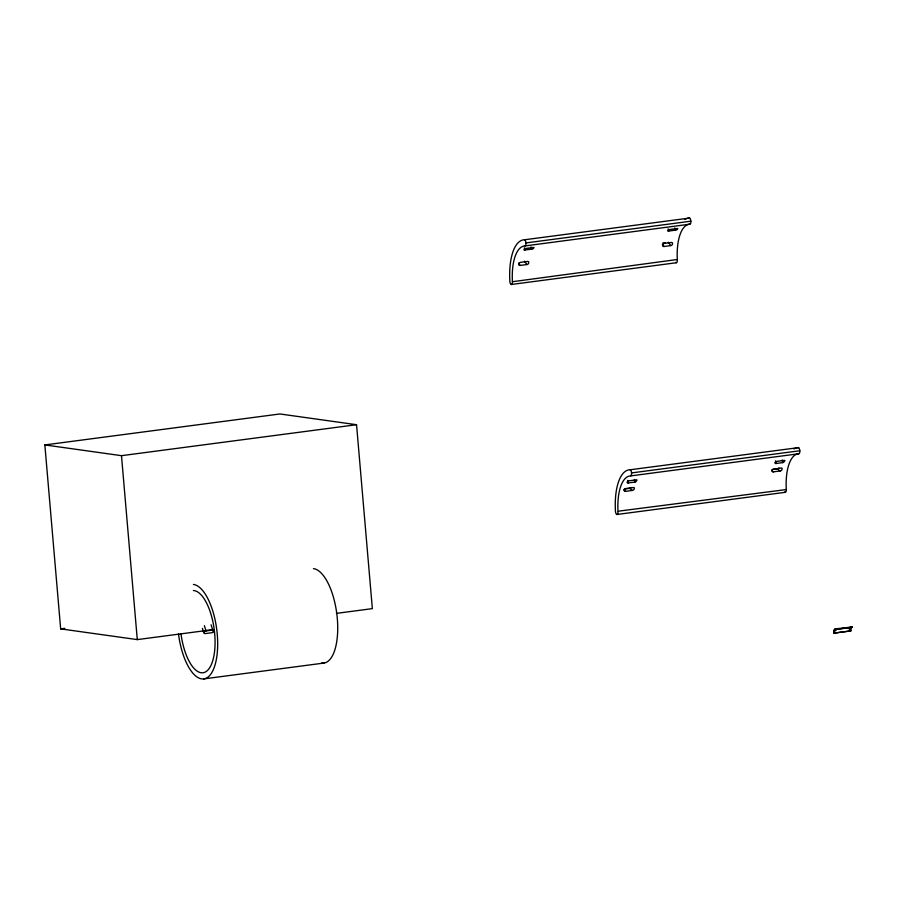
<?xml version="1.0" encoding="UTF-8"?>
<svg xmlns="http://www.w3.org/2000/svg" width="897" height="897" viewBox="0 0 897 897"><rect width="100%" height="100%" fill="white"/><g stroke="black" fill="none" stroke-linecap="round" stroke-linejoin="round"><path stroke-width="1.35" d="M835.23 629.515L852.06 627.295A4.126 1.671 82.5 0 0 850.793 630.871L833.963 633.125A4.126 1.671 82.5 0 1 835.219 629.515M835.298 629.436L852.128 627.194M834.602 630.894L835.589 630.826M849.381 628.954L849.964 628.505M631.14 487.508L631.051 487.609A1.85 1.334 -34.6 0 1 630.053 488.293L624.222 489.112M779.011 467.954L778.854 468.144A1.85 1.334 -34.6 0 1 777.856 468.817L772.025 469.636M835.836 630.053L834.86 629.559M850.614 628.102L849.728 627.418L850.547 627.956M834.928 630.064L835.769 629.907L834.883 629.391M850.457 628.169L849.638 627.62M850.177 629.01L849.235 628.898M835.656 630.12L835.533 629.47M531.73 249.108L532.179 249.018A1.861 0.718 -18.2 0 0 533.289 248.592L534.063 247.673A1.861 0.617 -16.4 0 0 533.502 247.449L525.485 248.514A1.861 0.617 -16.4 0 0 524.599 248.839L523.87 249.815A1.861 0.718 -18.2 0 0 524.577 250.016L531.73 249.108L531.035 246.91M675.531 230.159L675.979 230.069A1.861 0.718 -18.2 0 0 677.078 229.643L677.807 228.657A1.861 0.617 -16.4 0 0 677.302 228.511L669.285 229.565A1.861 0.617 -16.4 0 0 668.4 229.89L667.671 230.865A1.861 0.718 -18.2 0 0 668.377 231.078L675.531 230.159L674.836 227.961M834.95 629.369L835.096 629.997M676.26 262.754L511.346 284.484A3.128 1.267 82.5 0 1 509.9 281.972A47.631 19.263 82.5 0 1 524.554 239.768L689.625 218.049A3.128 1.267 82.5 0 1 690.869 221.357A3.128 1.267 82.5 0 1 690.017 224.115M511.346 284.484A3.207 1.301 82.5 0 0 512.422 281.725L677.302 259.502A41.441 16.763 82.5 0 1 689.849 224.194L525.081 245.913A3.218 1.301 82.5 0 0 525.945 242.919L690.858 221.189M662.861 242.941L665.552 242.582M520.193 265.434L526.92 264.548A1.85 1.413 -39 0 0 527.997 264.088L528.176 263.931A1.861 1.402 -38.1 0 0 528.613 263.37L528.725 262.014A1.861 1.346 -35.4 0 0 528.367 261.621L528.21 261.543A1.85 1.334 -34.6 0 0 527.402 261.453L520.664 262.339A1.85 1.334 -34.6 0 0 519.789 262.653L519.632 262.754A1.861 1.346 -35.4 0 0 519.083 263.292L518.769 264.66A1.861 1.402 -38.1 0 0 519.06 265.131L519.206 265.243A1.85 1.413 -39 0 0 520.193 265.434L518.544 263.18M663.993 246.496L670.721 245.61A1.85 1.413 -39 0 0 671.786 245.139L671.976 244.982A1.861 1.402 -38.1 0 0 672.402 244.421L672.526 243.076A1.861 1.346 -35.4 0 0 672.167 242.683L671.999 242.594A1.85 1.334 -34.6 0 0 671.191 242.504L664.464 243.39A1.85 1.334 -34.6 0 0 663.589 243.704L663.421 243.816A1.861 1.346 -35.4 0 0 662.872 244.343L662.569 245.722A1.861 1.402 -38.1 0 0 662.861 246.182L663.006 246.294A1.85 1.413 -39 0 0 663.993 246.496L662.334 244.242M203.664 630.871L137.286 639.606L60.66 628.875L44.85 444.934L279.92 413.966L356.546 424.707L372.356 608.637L336.409 613.38M44.85 444.934L121.487 455.676L356.546 424.707M617.977 511.795A3.128 1.267 82.5 0 1 617.046 514.497A3.128 1.267 82.5 0 1 615.488 511.974A47.631 19.263 82.5 0 1 630.143 469.77L798.588 447.614A3.128 1.267 82.5 0 1 799.821 450.922A3.128 1.267 82.5 0 1 798.969 453.669M631.533 472.921L799.81 450.754M628.192 482.956L634.919 482.07A1.727 0.863 -22.2 0 0 635.827 481.801L637.061 480.03A1.816 0.785 -19.6 0 0 636.253 479.873L629.077 480.814A1.816 0.785 -19.6 0 0 627.945 481.229L627.014 482.126L627.418 482.911A1.727 0.863 -22.2 0 0 628.192 482.956L627.676 480.355M775.995 463.491L782.722 462.605A1.727 0.863 -22.2 0 0 783.63 462.325L784.931 460.621A1.816 0.785 -19.6 0 0 784.056 460.396L776.88 461.35A1.816 0.785 -19.6 0 0 775.748 461.764L774.817 462.661L775.221 463.435A1.727 0.863 -22.2 0 0 775.995 463.491L775.479 460.879M625.601 491.321A1.783 1.245 -33 0 1 624.805 491.22L624.693 491.164A1.94 1.334 -32.2 0 1 624.312 490.737L624.413 489.605A2.074 1.357 -30.1 0 1 624.828 489.044A1.872 1.211 -29.4 0 1 625.422 488.596L633.843 487.486A1.872 1.211 -29.4 0 1 634.224 487.789A2.074 1.357 -30.1 0 1 634.392 488.282L633.955 489.47A1.94 1.334 -32.2 0 1 633.428 489.975L633.226 490.11A1.783 1.245 -33 0 1 632.34 490.435L625.601 491.321L623.785 489.964M773.416 471.844L780.143 470.959A1.783 1.245 -33 0 0 781.029 470.645L781.231 470.499A1.94 1.334 -32.2 0 0 781.758 469.994L782.195 468.817A2.074 1.357 -30.1 0 0 782.038 468.324A1.872 1.211 -29.4 0 0 781.646 468.01L773.225 469.12A1.872 1.211 -29.4 0 0 772.653 469.557A2.074 1.357 -30.1 0 0 772.216 470.129L772.115 471.261A1.94 1.334 -32.2 0 0 772.452 471.665L772.609 471.744A1.783 1.245 -33 0 0 773.416 471.844L771.588 470.499M786.288 489.56L617.977 511.234A41.441 16.763 82.5 0 1 630.524 475.926L798.801 453.759A41.441 16.763 82.5 0 0 786.254 489.067L786.288 489.56A3.207 1.301 82.5 0 1 785.211 492.318L616.934 514.486M60.66 628.875L64.808 628.326M204.101 632.598A1.861 0.684 -17.5 0 1 203.967 631.768A1.861 0.684 -17.5 0 1 206.03 630.939L212.757 630.053A1.861 0.684 -17.5 0 1 213.957 630.356A1.861 0.684 -17.5 0 1 212.948 631.309M203.63 678.917L323.996 663.051M833.806 633.327L833.717 633.147A4.754 1.917 82.5 0 1 835.174 628.898L852.15 626.992M850.793 630.916L833.717 633.147M689.625 218.049L689.457 218.049A47.631 19.263 82.5 0 0 687.169 218.386M798.588 447.614L798.42 447.603A47.631 19.263 82.5 0 0 795.796 448.052M777.407 468.929L780.143 470.959M629.604 488.405L632.34 490.435M850.614 631.096L850.547 630.894A4.754 1.917 82.5 0 1 850.569 629.268M668.243 242.224L670.721 245.61M524.442 261.173L526.92 264.548M668.097 228.847L668.792 231.045M524.308 247.796L525.003 249.994M211.098 624.783L212.757 630.053M204.37 625.669L206.03 630.939M202.419 628.337L203.664 632.295M782.218 459.993L782.722 462.605M634.414 479.469L634.919 482.07M121.487 455.676L137.286 639.606M512.422 281.725L512.389 281.232A41.441 16.763 82.5 0 1 524.936 245.924M793.935 448.971A47.631 19.263 82.5 0 1 795.168 448.298M785.211 492.318A3.128 1.267 82.5 0 1 784.64 491.948M630.299 469.781A3.128 1.267 82.5 0 1 631.544 473.089A3.128 1.267 82.5 0 1 630.692 475.836M850.804 628.035A4.754 1.917 82.5 0 1 852.004 626.678M313.457 568.62A47.631 19.263 82.5 0 1 337.306 618.504A47.631 19.263 82.5 0 1 321.653 663.051M193.416 584.44A47.631 19.263 82.5 0 1 217.096 632.553A47.631 19.263 82.5 0 1 203.07 678.951A47.631 19.263 82.5 0 1 178.469 633.887M193.371 590.518A41.441 16.763 82.5 0 1 214.461 631.499A41.441 16.763 82.5 0 1 202.554 672.806A41.441 16.763 82.5 0 1 180.959 633.607M684.983 219.406A47.631 19.263 82.5 0 1 686.53 218.61M677.302 260.063A3.128 1.267 82.5 0 1 675.688 262.384M524.723 239.779A3.128 1.267 82.5 0 1 525.945 242.919M212.544 629.627L205.817 630.513A1.861 1.368 -36.3 0 0 203.888 632.273A1.861 1.368 -36.3 0 0 205.323 633.585L212.051 632.699A1.861 1.368 -36.3 0 0 213.979 630.939A1.861 1.368 -36.3 0 0 212.544 629.627"/></g></svg>
